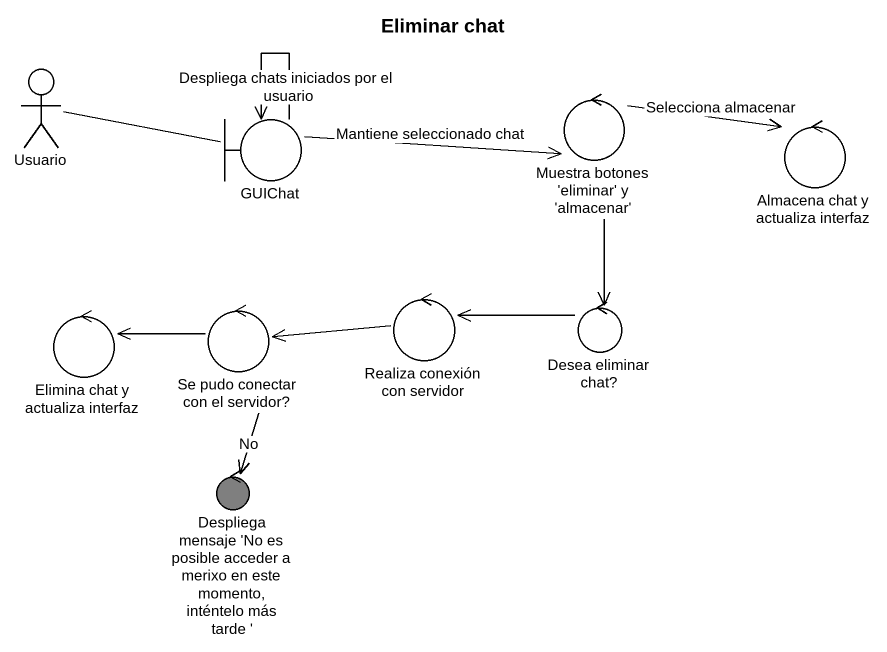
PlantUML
@startuml
title Eliminar chat
actor Usuario
boundary GUIChat
control "Muestra botones 'eliminar' y 'almacenar'" as Muestra_botones_eliminar_y
control "Almacena chat y actualiza interfaz" as Almacena_chat_y_actualiza
control "Realiza conexión con servidor" as Realiza_conexión_con
control "Desea eliminar chat?" as Desea_eliminar_chat
control "Elimina chat y actualiza interfaz" as Elimina_chat_y_actualiza #FFFFFF
control "Se pudo conectar con el servidor?" as Se_pudo_conectar_con_el #FFFFFF
control "Despliega mensaje 'No es posible acceder a merixo en este momento, inténtelo más tarde '" as Despliega_mensaje_No_es #7F7F7F
Usuario -right- GUIChat
GUIChat --> GUIChat : Despliega chats iniciados por el usuario
GUIChat -right-> Muestra_botones_eliminar_y : Mantiene seleccionado chat
Muestra_botones_eliminar_y -right-> Almacena_chat_y_actualiza : Selecciona almacenar
Muestra_botones_eliminar_y --> Desea_eliminar_chat
Realiza_conexión_con -left-> Se_pudo_conectar_con_el
Desea_eliminar_chat -left-> Realiza_conexión_con
Se_pudo_conectar_con_el -left-> Elimina_chat_y_actualiza
Se_pudo_conectar_con_el --> Despliega_mensaje_No_es : No
@enduml
